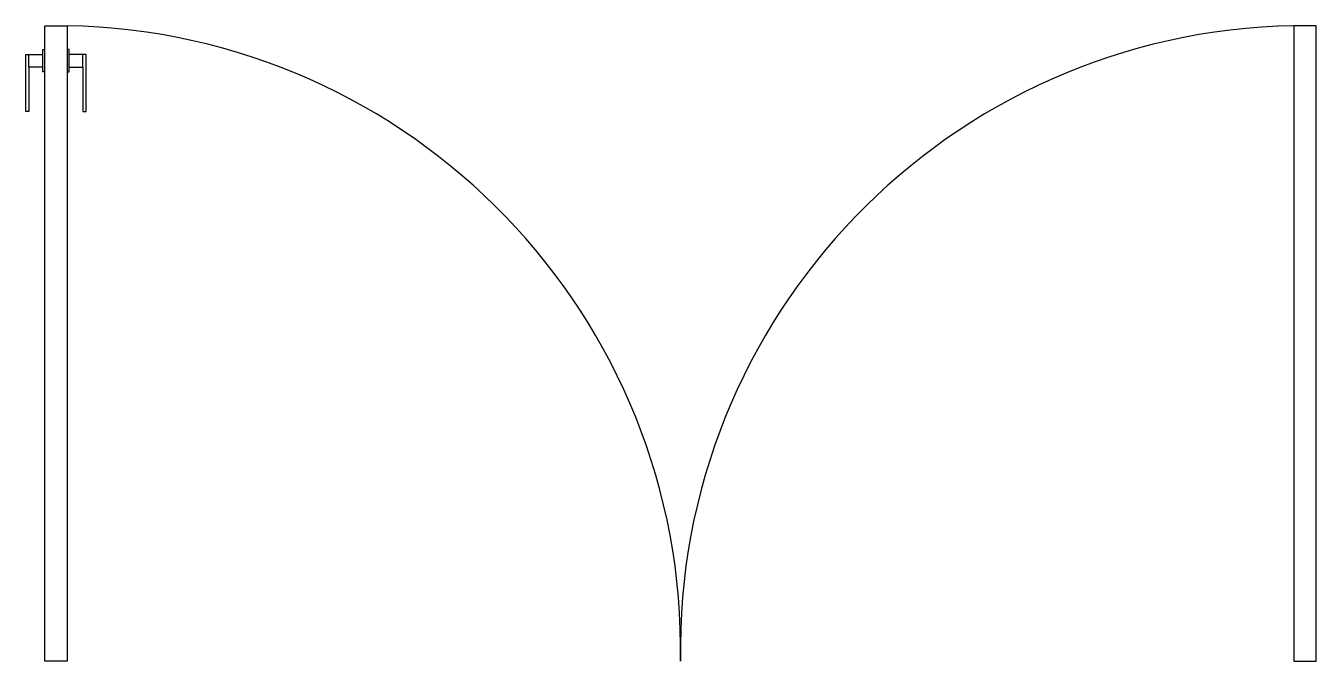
# Model space of a CAD drawing. Header units: millimetres. Extents: x 26.23 to 28.26, y 11.37 to 12.37.
import ezdxf

# ---------------------------------------------------------------- set-up
doc = ezdxf.new("R2010")
doc.units = ezdxf.units.MM
doc.header["$LTSCALE"] = 10
doc.layers.add('PORTAS', color=2, linetype='Continuous')
doc.layers.add('Portas_maçanetas', color=1, linetype='Continuous')

# ---------------------------------------------------------------- blocks, each defined once
blk = doc.blocks.new('maçaneta_01')
at = {"layer": 'Portas_maçanetas', "color": 1}
for points in [[(0, -0.0725), (-0.003, -0.0725), (-0.003, -0.065), (-0.025, -0.065), (-0.025, -0.135), (-0.03, -0.135), (-0.03, -0.045), (-0.003, -0.045), (-0.003, -0.0375), (0, -0.0375)], [(0.035, -0.0725), (0.038, -0.0725), (0.038, -0.065), (0.06, -0.065), (0.06, -0.135), (0.065, -0.135), (0.065, -0.045), (0.038, -0.045), (0.038, -0.0375), (0.035, -0.0375)], [(-0.025, -0.065), (-0.025, -0.045)], [(-0.003, -0.065), (-0.003, -0.045)], [(0.038, -0.065), (0.038, -0.045)], [(0.06, -0.065), (0.06, -0.045)]]:
    blk.add_lwpolyline(points, dxfattribs=at)

msp = doc.modelspace()

# ---------------------------------------------------------------- linework, layer by layer
at = {"layer": 'PORTAS'}
for points in [[(26.2576, 12.3654), (26.2926, 12.3654), (26.2926, 11.3654), (26.2576, 11.3654)], [(28.2576, 12.3654), (28.2226, 12.3654), (28.2226, 11.3654), (28.2576, 11.3654)]]:
    msp.add_lwpolyline(points, close=True, dxfattribs=at)
at = {"layer": 'PORTAS', "color": 1}
for centre, start, end in [((26.2751, 11.3829), 358.9796, 88.9796), ((28.2401, 11.3829), 91.0204, 181.0204)]:
    msp.add_arc(centre, 0.9827, start, end, dxfattribs=at)

# ---------------------------------------------------------------- block references
at = {"layer": 'Portas_maçanetas'}
msp.add_blockref('maçaneta_01', (26.2576, 12.3654), dxfattribs=at)

doc.saveas('drawing.dxf')
